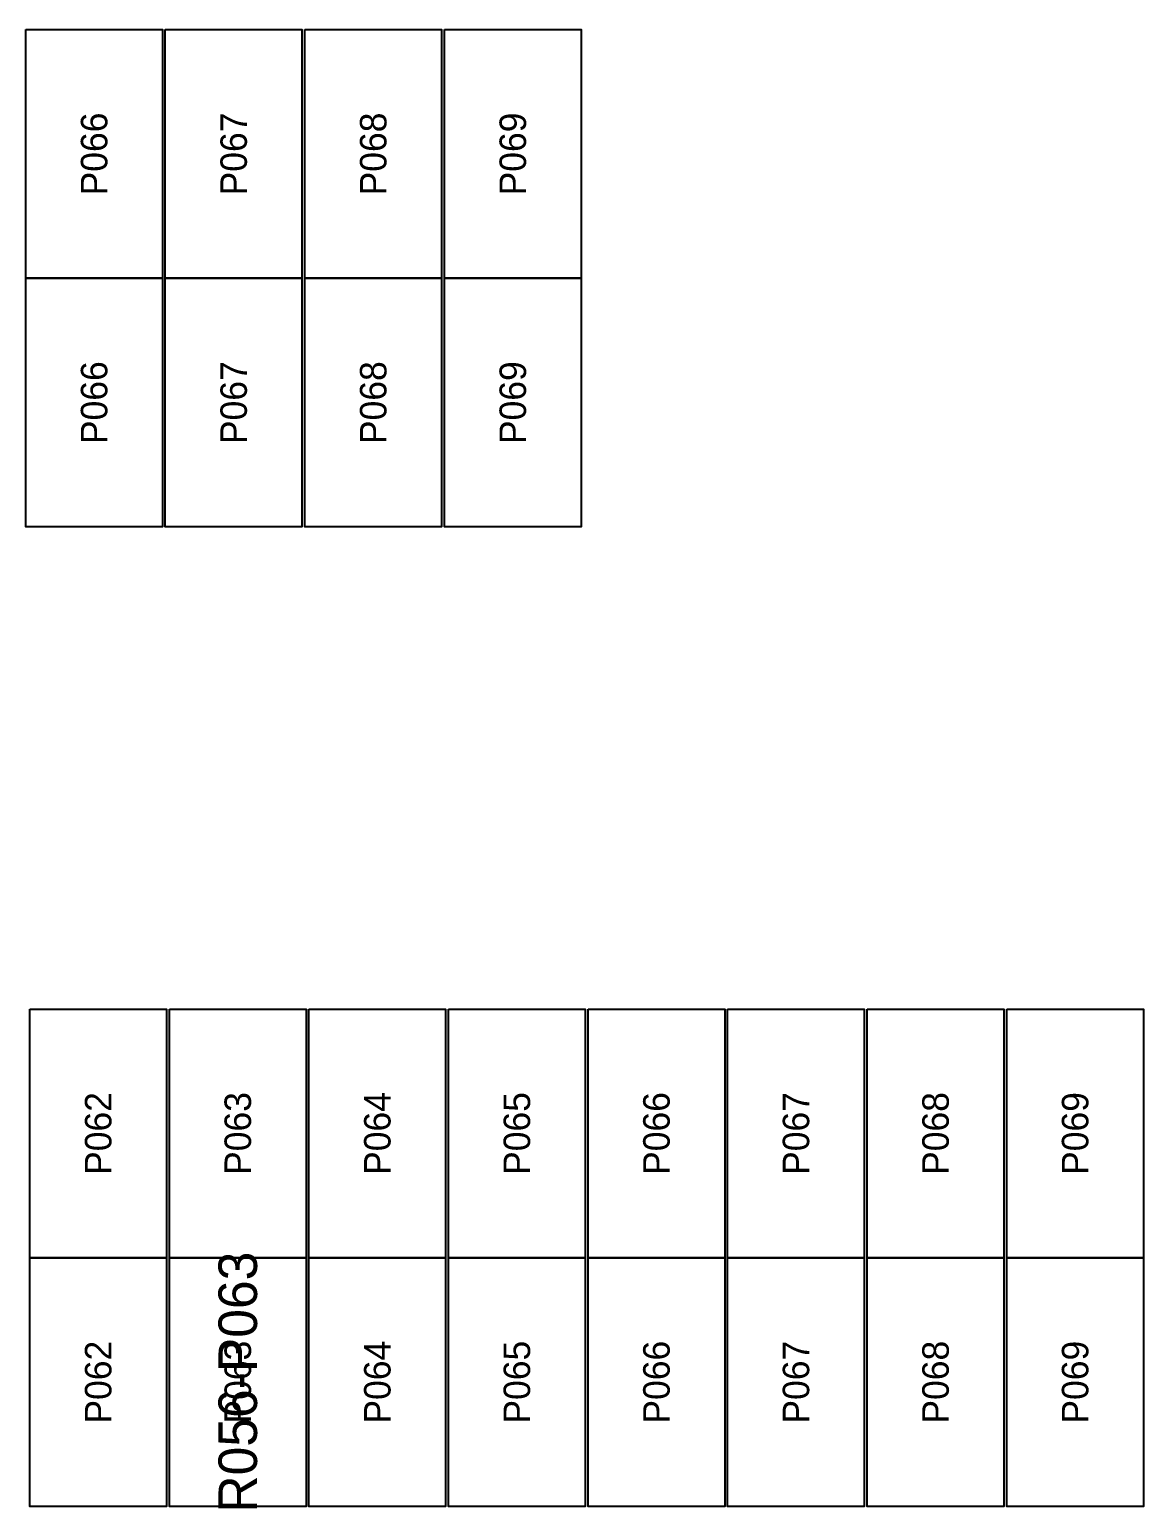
# Model space of a CAD drawing. Extents: x 296295 to 296770, y 651564 to 652121.
# Drawn here: x 296493.75 to 296502.99, y 651897.27 to 651909.54 of the extents above; entities that cross this region are included whole.
import ezdxf
from ezdxf.enums import TextEntityAlignment as Align

# ---------------------------------------------------------------- set-up
doc = ezdxf.new("R2010")
doc.units = 0

msp = doc.modelspace()

# ---------------------------------------------------------------- linework, layer by layer
at = {"layer": 'DEFECTIVE_PANELS'}
msp.add_lwpolyline([(296494.91, 651899.346), (296496.044, 651899.346), (296496.044, 651897.283), (296494.91, 651897.283)], close=True, dxfattribs=at)
at = {"layer": 'PANELS_MASTER'}
for points in [[(296493.718, 651909.535), (296494.852, 651909.535), (296494.852, 651907.472), (296493.718, 651907.472)], [(296494.876, 651909.535), (296496.01, 651909.535), (296496.01, 651907.472), (296494.876, 651907.472)], [(296496.034, 651909.535), (296497.168, 651909.535), (296497.168, 651907.472), (296496.034, 651907.472)], [(296497.192, 651909.535), (296498.326, 651909.535), (296498.326, 651907.472), (296497.192, 651907.472)], [(296493.718, 651907.472), (296494.852, 651907.472), (296494.852, 651905.409), (296493.718, 651905.409)], [(296494.876, 651907.472), (296496.01, 651907.472), (296496.01, 651905.409), (296494.876, 651905.409)], [(296496.034, 651907.472), (296497.168, 651907.472), (296497.168, 651905.409), (296496.034, 651905.409)], [(296497.192, 651907.472), (296498.326, 651907.472), (296498.326, 651905.409), (296497.192, 651905.409)], [(296493.752, 651901.409), (296494.886, 651901.409), (296494.886, 651899.346), (296493.752, 651899.346)], [(296494.91, 651901.409), (296496.044, 651901.409), (296496.044, 651899.346), (296494.91, 651899.346)], [(296496.068, 651901.409), (296497.202, 651901.409), (296497.202, 651899.346), (296496.068, 651899.346)], [(296497.226, 651901.409), (296498.36, 651901.409), (296498.36, 651899.346), (296497.226, 651899.346)], [(296498.384, 651901.409), (296499.518, 651901.409), (296499.518, 651899.346), (296498.384, 651899.346)], [(296499.542, 651901.409), (296500.676, 651901.409), (296500.676, 651899.346), (296499.542, 651899.346)], [(296500.7, 651901.409), (296501.834, 651901.409), (296501.834, 651899.346), (296500.7, 651899.346)], [(296501.858, 651901.409), (296502.992, 651901.409), (296502.992, 651899.346), (296501.858, 651899.346)], [(296493.752, 651899.346), (296494.886, 651899.346), (296494.886, 651897.283), (296493.752, 651897.283)], [(296496.068, 651899.346), (296497.202, 651899.346), (296497.202, 651897.283), (296496.068, 651897.283)], [(296497.226, 651899.346), (296498.36, 651899.346), (296498.36, 651897.283), (296497.226, 651897.283)], [(296498.384, 651899.346), (296499.518, 651899.346), (296499.518, 651897.283), (296498.384, 651897.283)], [(296499.542, 651899.346), (296500.676, 651899.346), (296500.676, 651897.283), (296499.542, 651897.283)], [(296500.7, 651899.346), (296501.834, 651899.346), (296501.834, 651897.283), (296500.7, 651897.283)], [(296501.858, 651899.346), (296502.992, 651899.346), (296502.992, 651897.283), (296501.858, 651897.283)]]:
    msp.add_lwpolyline(points, close=True, dxfattribs=at)

# ---------------------------------------------------------------- texts
at = {"layer": 'DEFECT_LABELS'}
msp.add_text('R056-P063', height=0.32, rotation=90, dxfattribs=at).set_placement((296495.477, 651898.314), align=Align.MIDDLE_CENTER)
at = {"layer": 'PANEL_POSITION'}
for s, p in [('P066', (296494.285, 651908.503)), ('P067', (296495.443, 651908.503)), ('P068', (296496.601, 651908.503)), ('P069', (296497.759, 651908.503)), ('P066', (296494.285, 651906.44)), ('P067', (296495.443, 651906.44)), ('P068', (296496.601, 651906.44)), ('P069', (296497.759, 651906.44)), ('P062', (296494.319, 651900.377)), ('P063', (296495.477, 651900.377)), ('P064', (296496.635, 651900.377)), ('P065', (296497.793, 651900.377)), ('P066', (296498.951, 651900.377)), ('P067', (296500.109, 651900.377)), ('P068', (296501.267, 651900.377)), ('P069', (296502.425, 651900.377)), ('P062', (296494.319, 651898.314)), ('P063', (296495.477, 651898.314)), ('P064', (296496.635, 651898.314)), ('P065', (296497.793, 651898.314)), ('P066', (296498.951, 651898.314)), ('P067', (296500.109, 651898.314)), ('P068', (296501.267, 651898.314)), ('P069', (296502.425, 651898.314))]:
    msp.add_text(s, height=0.22, rotation=90, dxfattribs=at).set_placement(p, align=Align.MIDDLE_CENTER)

doc.saveas('drawing.dxf')
